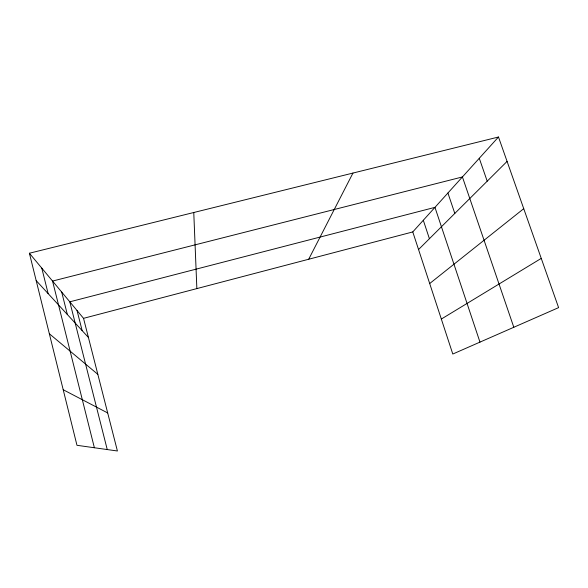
<?xml version="1.0" encoding="UTF-8"?>
<svg xmlns="http://www.w3.org/2000/svg" width="588" height="588" viewBox="0 0 588 588"><rect width="100%" height="100%" fill="white"/><g stroke="black" fill="none" stroke-linecap="round" stroke-linejoin="round"><path stroke-width="0.88" d="M308.7 259.242L352.962 173.063M412.776 231.929L498.484 137.011L558.6 307.627L452.797 354.035L412.776 231.929L83.533 318.336L29.4 253.23L498.484 137.011M418.546 249.54L507.076 161.399M429.688 283.534L523.739 208.681M441.331 319.056L541.254 258.389M63.21 389.741L107.692 412.952M49.348 333.756L97.836 374.35M36.184 280.601L88.413 337.439M479.271 158.282L487.209 181.178M513.809 327.273L462.418 176.951L52.545 281.064L94.381 447.747M447.916 193.011L454.811 213.429M479.97 342.113L434.958 207.358L69.803 301.82L107.244 449.563M423.309 220.265L429.409 238.721M83.533 318.336L117.409 450.989L76.969 445.3L29.4 253.23M77.035 310.523L82.158 330.632M61.696 292.067L67.363 314.536M41.792 268.135L48.15 293.632M193.768 212.503L196.862 288.598"/></g></svg>
